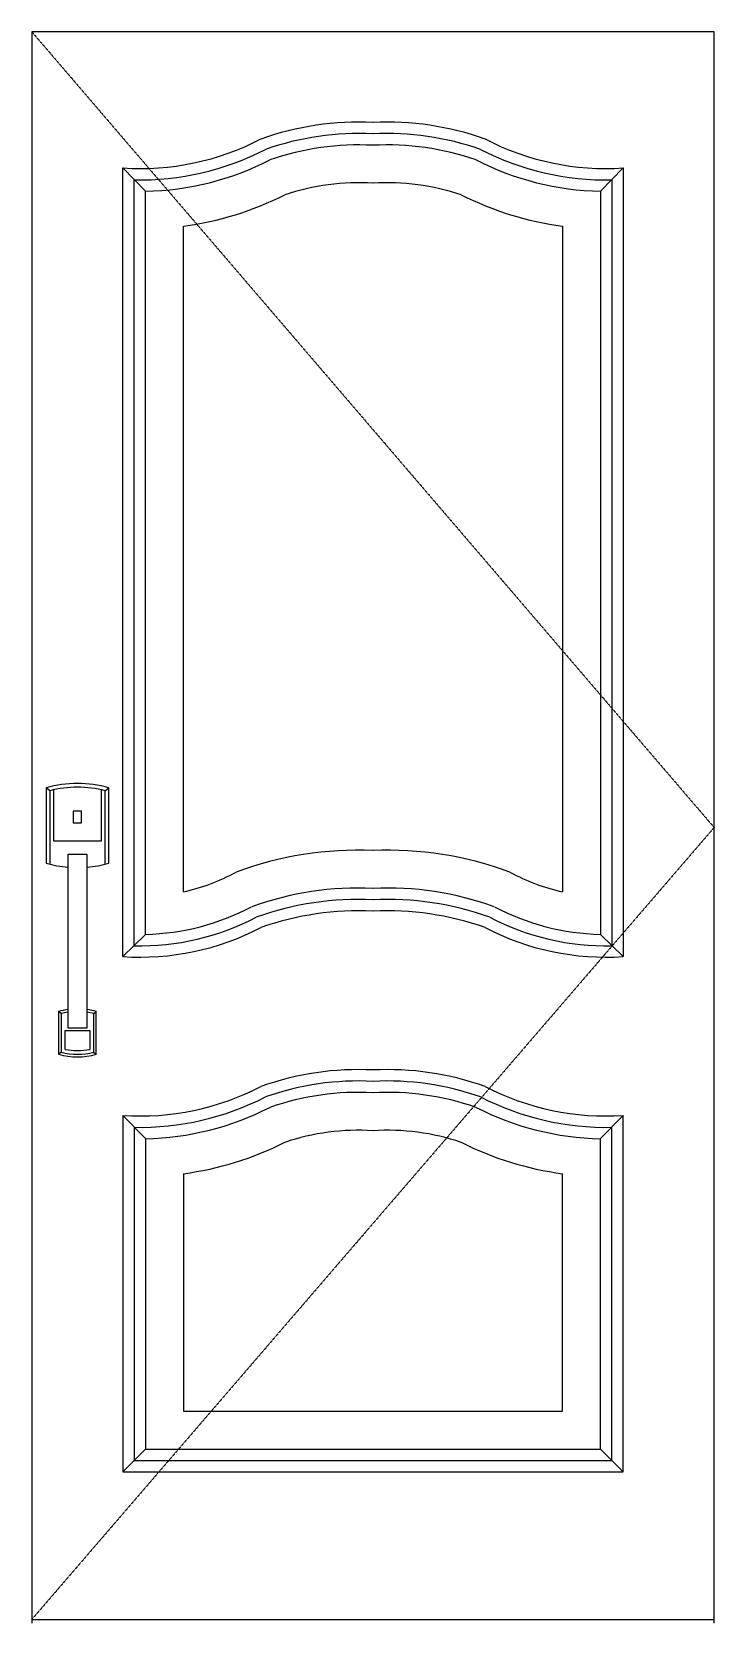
# Model space of a CAD drawing. Header units: millimetres. Extents: x 0 to 900, y 0 to 2100.
import ezdxf

# ---------------------------------------------------------------- set-up
doc = ezdxf.new("R2010")
doc.units = ezdxf.units.MM
doc.linetypes.add('DASHED2', pattern=[0.375, 0.25, -0.125])
for name, color, linetype in [('3', 3, 'Continuous'), ('4', 4, 'Continuous'), ('7', 7, 'Continuous'), ('pivot', 8, 'Continuous')]:
    doc.layers.add(name, color=color, linetype=linetype)

msp = doc.modelspace()

# ---------------------------------------------------------------- linework, layer by layer
at = {"layer": '3'}
for p, q in [((150, 1889.7), (120, 1920.4)), ((750, 1889.7), (780, 1920.4)), ((135, 894), (135, 1904.7)), ((765, 1904.7), (765, 894)), ((200, 965.1), (200, 1843.4)), ((700, 1843.4), (700, 965.1)), ((23.7, 1098.6), (18.7, 1102.4)), ((23.7, 1098.6), (23.7, 1001.6)), ((28.6, 1099.7), (28.6, 1032.3)), ((91.7, 1032.3), (91.7, 1099.7)), ((96.7, 1098.6), (101.6, 1102.4)), ((96.7, 1001.6), (96.7, 1098.6)), ((28.6, 1032.3), (91.7, 1032.3)), ((150, 909), (120, 879.7)), ((780, 879.7), (750, 909)), ((38.6, 804.6), (35.3, 807.2)), ((38.6, 804.6), (38.6, 753.3)), ((81.7, 804.6), (85, 807.2)), ((81.7, 753.3), (81.7, 804.6)), ((76.8, 781.5), (43.6, 781.5)), ((43.6, 781.5), (43.6, 757.3)), ((76.8, 757.3), (76.8, 781.5)), ((76.8, 781.5), (76.8, 781.5)), ((38.6, 753.3), (35.3, 750.8)), ((81.7, 753.3), (85, 750.8)), ((150, 639.4), (120, 670.1)), ((135, 654.4), (135, 214.7)), ((780, 670.1), (750, 639.4)), ((765, 214.7), (765, 654.4)), ((200, 593.2), (200, 279.7)), ((700, 279.7), (700, 593.2)), ((200, 279.7), (700, 279.7)), ((150, 229.7), (120, 199.7)), ((135, 214.7), (765, 214.7)), ((780, 199.7), (750, 229.7)), ((0, 5), (900, 5))]:
    msp.add_line(p, q, dxfattribs=at)
for centre, radius, start, end in [((430.9, 1596.7), 369.1, 87.0277, 109.4321), ((469.1, 1596.7), 369.1, 70.5679, 92.9723), ((143, 2263.3), 358.7, 268.7193, 297.3938), ((757, 2263.3), 358.7, 242.6062, 271.2807), ((430.9, 1596.7), 304.1, 86.3916, 108.6565), ((469.1, 1596.7), 304.1, 71.3435, 93.6084), ((143, 2263.3), 423.7, 277.7293, 296.7272), ((757, 2263.3), 423.7, 243.2728, 262.2707), ((60.2, 954.1), 149, 75.8172, 104.1828), ((430.9, 556), 464.1, 87.6364, 110.3571), ((469.1, 556), 464.1, 69.6429, 92.3636), ((143, 1222.6), 263.7, 282.4801, 298.6388), ((757, 1222.6), 263.7, 241.3612, 257.5199), ((430.9, 556), 399.1, 87.2512, 109.7442), ((469.1, 556), 399.1, 70.2558, 92.7488), ((143, 1222.6), 328.7, 268.6023, 297.7427), ((757, 1222.6), 328.7, 242.2573, 271.3977), ((60.2, 718.2), 89, 98.0323, 104.0166), ((60.2, 718.2), 89, 75.9834, 81.9677), ((60.2, 839.7), 84.1, 258.6186, 281.3814), ((60.2, 839.7), 89, 255.9834, 284.0166), ((430.9, 346.4), 369.1, 87.0277, 109.4321), ((469.1, 346.4), 369.1, 70.5679, 92.9723), ((143, 1013), 358.7, 268.7193, 297.3938), ((757, 1013), 358.7, 242.6062, 271.2807), ((143, 1013), 423.7, 277.7293, 296.7272), ((430.9, 346.4), 304.1, 86.3916, 108.6565), ((469.1, 346.4), 304.1, 71.3435, 93.6084), ((757, 1013), 423.7, 243.2728, 262.2707)]:
    msp.add_arc(centre, radius, start, end, dxfattribs=at)
at = {"layer": '4'}
for p, q in [((900, 2100), (0, 2100)), ((0, 2100), (0, 0)), ((900, 0), (900, 2100))]:
    msp.add_line(p, q, dxfattribs=at)
at = {"layer": '7'}
for p, q in [((120, 879.7), (120, 1920.4)), ((780, 1920.4), (780, 879.7)), ((150, 909), (150, 1889.7)), ((750, 1889.7), (750, 909)), ((18.7, 1102.4), (18.7, 1002.9)), ((101.6, 1002.9), (101.6, 1102.4)), ((65.6, 1071.6), (54.7, 1071.6)), ((54.7, 1071.6), (54.7, 1056)), ((65.6, 1056), (65.6, 1071.6)), ((54.7, 1056), (65.6, 1056)), ((47.7, 785.4), (47.7, 1014.6)), ((47.7, 1014.6), (72.6, 1014.6)), ((72.6, 1014.6), (72.6, 785.4)), ((35.3, 807.2), (35.3, 750.8)), ((85, 750.8), (85, 807.2)), ((72.6, 785.4), (47.7, 785.4)), ((120, 670.1), (120, 199.7)), ((780, 199.7), (780, 670.1)), ((150, 639.4), (150, 229.7)), ((750, 229.7), (750, 639.4)), ((150, 229.7), (750, 229.7)), ((120, 199.7), (780, 199.7))]:
    msp.add_line(p, q, dxfattribs=at)
for centre, radius, start, end in [((430.9, 1596.7), 384.1, 87.1438, 109.591), ((469.1, 1596.7), 384.1, 70.409, 92.8562), ((143, 2263.3), 343.7, 266.16, 297.5643), ((757, 2263.3), 343.7, 242.4357, 273.84), ((430.9, 1596.7), 354.1, 86.9016, 109.2667), ((469.1, 1596.7), 354.1, 70.7333, 93.0984), ((143, 2263.3), 373.7, 271.0707, 297.2305), ((757, 2263.3), 373.7, 242.7695, 268.9293), ((60.2, 954.1), 153.9, 74.3699, 105.6301), ((60.2, 1151.1), 153.9, 254.3699, 265.3639), ((60.2, 1151.1), 153.9, 274.6361, 285.6301), ((430.9, 556), 414.1, 87.3509, 109.8923), ((469.1, 556), 414.1, 70.1077, 92.6491), ((143, 1222.6), 313.7, 271.2756, 297.9303), ((757, 1222.6), 313.7, 242.0697, 268.7244), ((430.9, 556), 384.1, 87.1438, 109.591), ((469.1, 556), 384.1, 70.409, 92.8562), ((143, 1222.6), 343.7, 266.16, 297.5643), ((757, 1222.6), 343.7, 242.4357, 273.84), ((60.2, 718.2), 92.4, 97.742, 105.6301), ((60.2, 718.2), 92.4, 74.3699, 82.258), ((60.2, 839.7), 92.4, 254.3699, 285.6301), ((430.9, 346.4), 384.1, 87.1438, 109.591), ((469.1, 346.4), 384.1, 70.409, 92.8562), ((143, 1013), 343.7, 266.16, 297.5643), ((430.9, 346.4), 354.1, 86.9016, 109.2667), ((469.1, 346.4), 354.1, 70.7333, 93.0984), ((757, 1013), 343.7, 242.4357, 273.84), ((143, 1013), 373.7, 271.0707, 297.2305), ((757, 1013), 373.7, 242.7695, 268.9293)]:
    msp.add_arc(centre, radius, start, end, dxfattribs=at)
at = {"layer": 'pivot', "linetype": 'DASHED2', "ltscale": 0.15}
for p, q in [((0, 2100), (900, 1050)), ((900, 1050), (0, 5))]:
    msp.add_line(p, q, dxfattribs=at)

doc.saveas('drawing.dxf')
